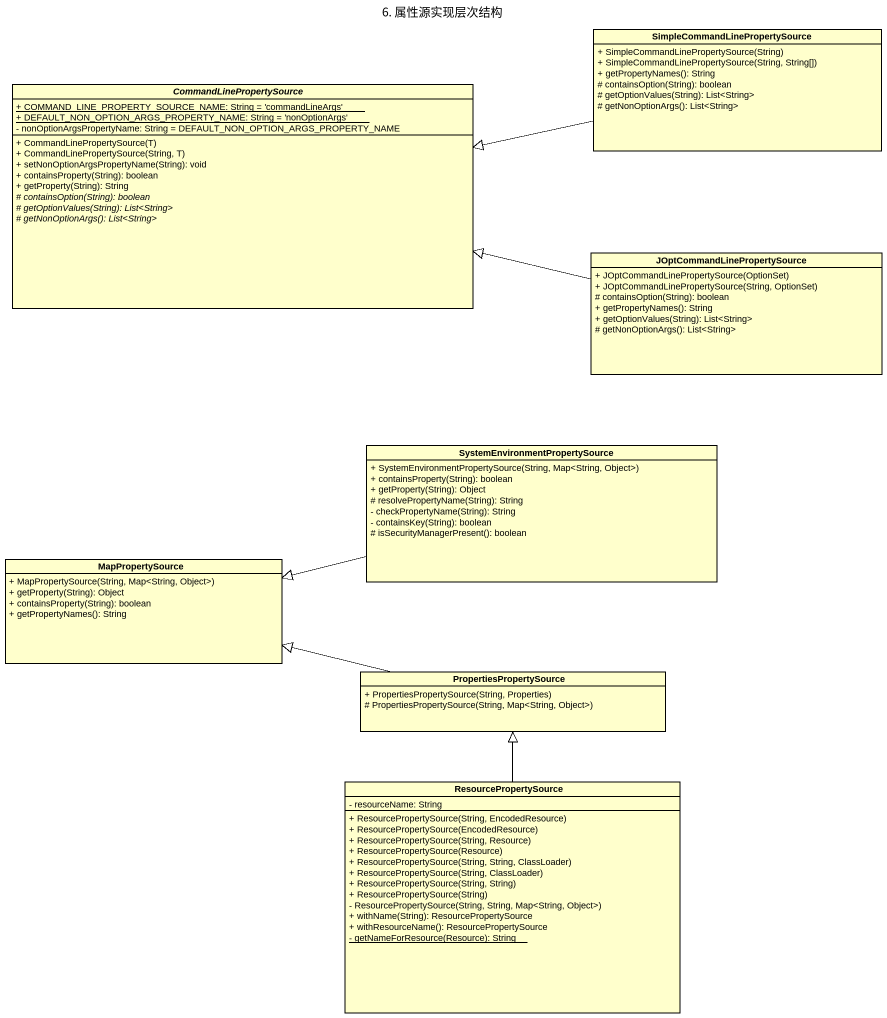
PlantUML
@startuml
title 6. 属性源实现层次结构
hide circle
hide empty members
skinparam classAttributeIconSize 0
class "SimpleCommandLinePropertySource" as SimpleCommandLinePropertySou {
  + SimpleCommandLinePropertySource(String)
  + SimpleCommandLinePropertySource(String, String[])
  + getPropertyNames(): String
  # containsOption(String): boolean
  # getOptionValues(String): List<String>
  # getNonOptionArgs(): List<String>
}
abstract class CommandLinePropertySource {
  {static} + COMMAND_LINE_PROPERTY_SOURCE_NAME: String = 'commandLineArgs'
  {static} + DEFAULT_NON_OPTION_ARGS_PROPERTY_NAME: String = 'nonOptionArgs'
  - nonOptionArgsPropertyName: String = DEFAULT_NON_OPTION_ARGS_PROPERTY_NAME
  + CommandLinePropertySource(T)
  + CommandLinePropertySource(String, T)
  + setNonOptionArgsPropertyName(String): void
  + containsProperty(String): boolean
  + getProperty(String): String
  {abstract} # containsOption(String): boolean
  {abstract} # getOptionValues(String): List<String>
  {abstract} # getNonOptionArgs(): List<String>
}
class "JOptCommandLinePropertySource" as JOptCommandLinePropertySourc {
  + JOptCommandLinePropertySource(OptionSet)
  + JOptCommandLinePropertySource(String, OptionSet)
  # containsOption(String): boolean
  + getPropertyNames(): String
  + getOptionValues(String): List<String>
  # getNonOptionArgs(): List<String>
}
class "SystemEnvironmentPropertySource" as SystemEnvironmentPropertySou {
  + SystemEnvironmentPropertySource(String, Map<String, Object>)
  + containsProperty(String): boolean
  + getProperty(String): Object
  # resolvePropertyName(String): String
  - checkPropertyName(String): String
  - containsKey(String): boolean
  # isSecurityManagerPresent(): boolean
}
class MapPropertySource {
  + MapPropertySource(String, Map<String, Object>)
  + getProperty(String): Object
  + containsProperty(String): boolean
  + getPropertyNames(): String
}
class PropertiesPropertySource {
  + PropertiesPropertySource(String, Properties)
  # PropertiesPropertySource(String, Map<String, Object>)
}
class ResourcePropertySource {
  - resourceName: String
  + ResourcePropertySource(String, EncodedResource)
  + ResourcePropertySource(EncodedResource)
  + ResourcePropertySource(String, Resource)
  + ResourcePropertySource(Resource)
  + ResourcePropertySource(String, String, ClassLoader)
  + ResourcePropertySource(String, ClassLoader)
  + ResourcePropertySource(String, String)
  + ResourcePropertySource(String)
  - ResourcePropertySource(String, String, Map<String, Object>)
  + withName(String): ResourcePropertySource
  + withResourceName(): ResourcePropertySource
  {static} - getNameForResource(Resource): String
}
SimpleCommandLinePropertySou -left-|> CommandLinePropertySource
JOptCommandLinePropertySourc -left-|> CommandLinePropertySource
SystemEnvironmentPropertySou -left-|> MapPropertySource
PropertiesPropertySource -left-|> MapPropertySource
ResourcePropertySource -up-|> PropertiesPropertySource
@enduml
